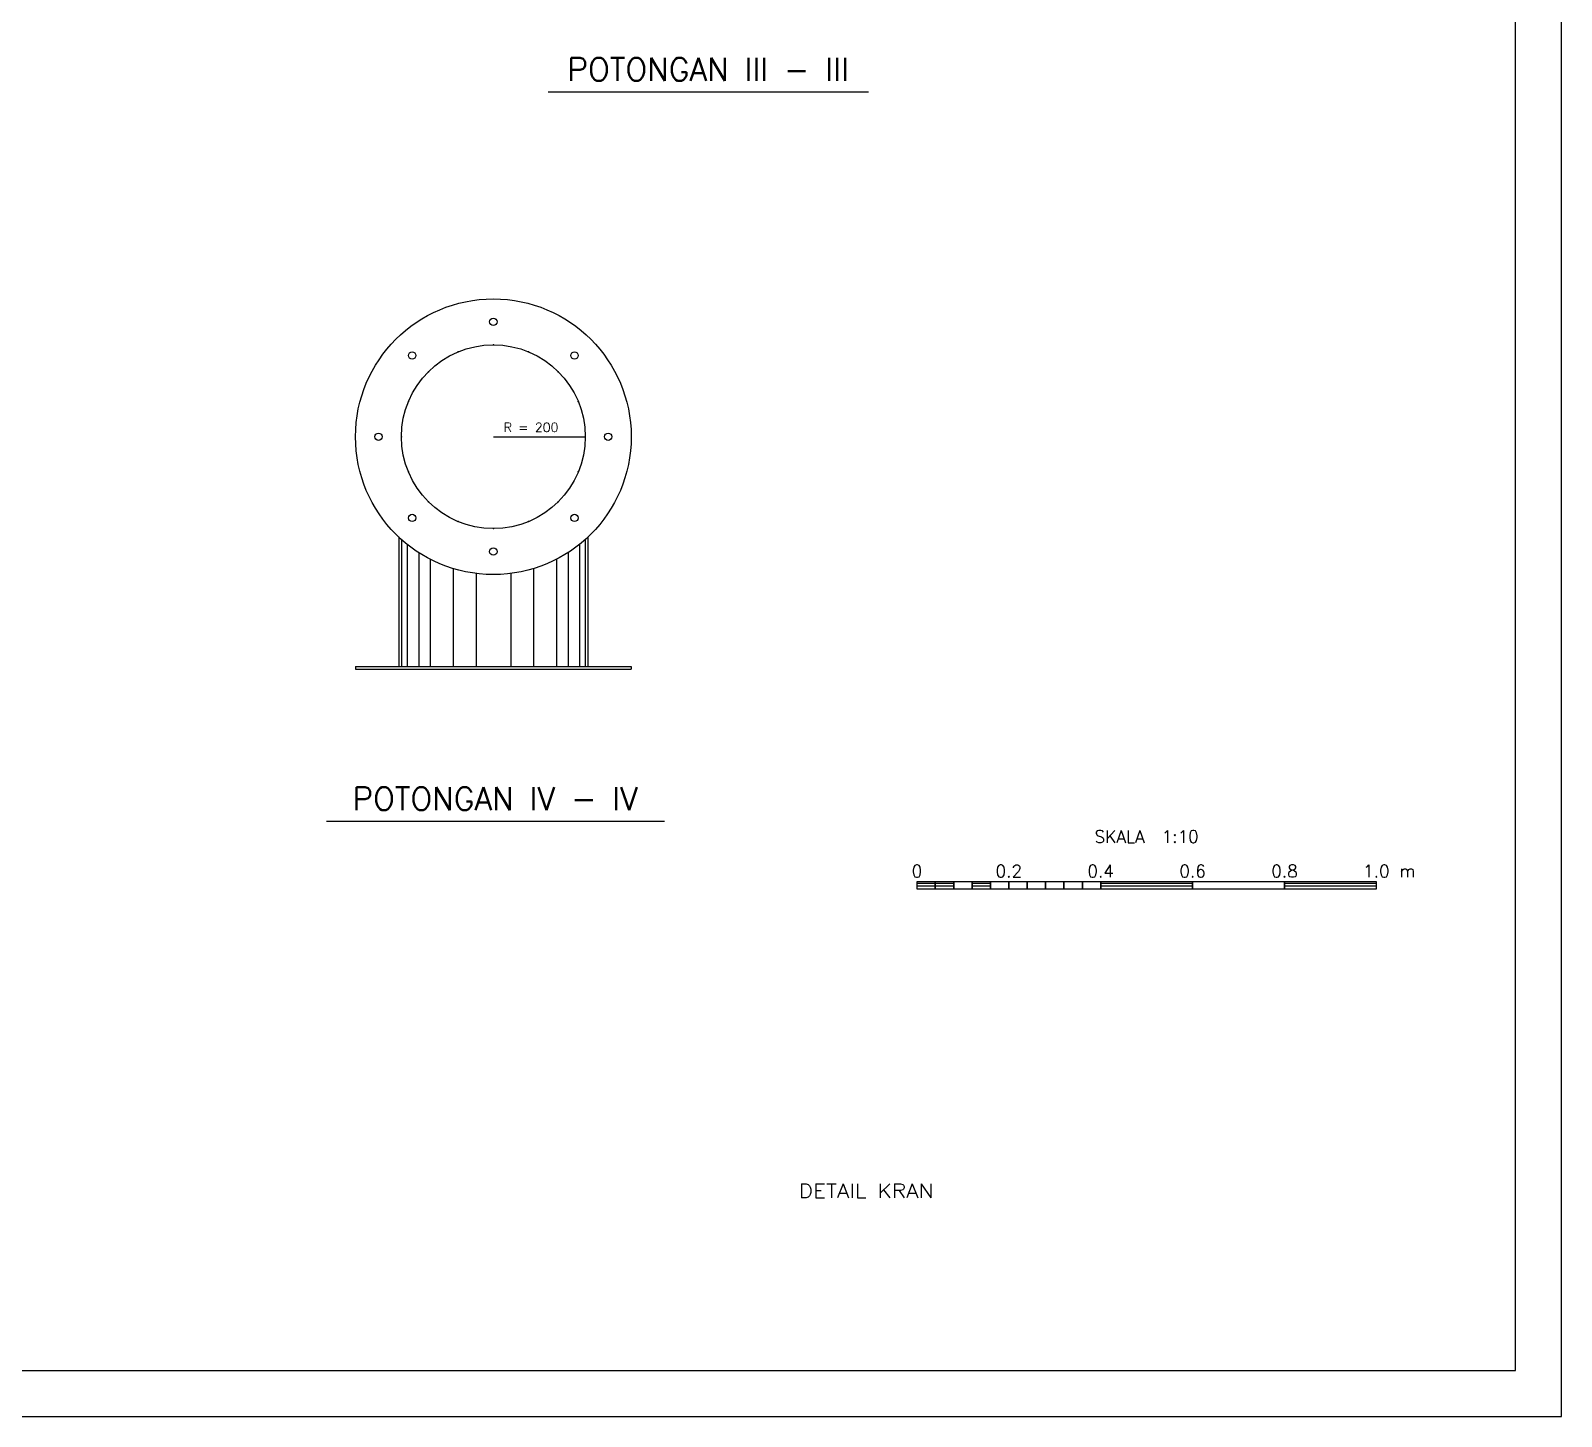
# Model space of a CAD drawing. Header units: metres. Extents: x -50 to 791, y -10 to 584.
# Drawn here: x 457.5 to 790.7, y -9.9 to 291.7 of the extents above; entities that cross this region are included whole.
import ezdxf
from ezdxf.enums import TextEntityAlignment as Align

# ---------------------------------------------------------------- set-up
doc = ezdxf.new("R2010")
doc.units = ezdxf.units.M
doc.header["$MEASUREMENT"] = 0
doc.layers.add('2000', color=7, linetype='Continuous')
doc.layers.add('FIGBOX', color=7, linetype='Continuous')
doc.styles.get("Standard").update_dxf_attribs({"font": 'Simplex.shx'})
pattern_1 = [(0, (640.41276, -163.06424), (0, 0.635), [])]

msp = doc.modelspace()

# ---------------------------------------------------------------- hatches: boundary and pattern name
at = {"layer": 'FIGBOX', "linetype": 'Continuous'}
h = msp.add_hatch(dxfattribs=at)
h.set_pattern_fill('LINE', color=2, scale=0.2, style=0)
h.set_pattern_definition(pattern_1)
h.paths.add_polyline_path([(650.4128, 104.9358), (654.4128, 104.9358), (654.4128, 106.4358), (650.4128, 106.4358)])
h = msp.add_hatch(dxfattribs=at)
h.set_pattern_fill('LINE', color=2, scale=0.2, style=0)
h.set_pattern_definition(pattern_1)
h.paths.add_polyline_path([(654.4128, 104.9358), (658.4128, 104.9358), (658.4128, 106.4358), (654.4128, 106.4358)])
h = msp.add_hatch(dxfattribs=at)
h.set_pattern_fill('LINE', color=2, scale=0.2, style=0)
h.set_pattern_definition(pattern_1)
h.paths.add_polyline_path([(662.4128, 104.9358), (666.4128, 104.9358), (666.4128, 106.4358), (662.4128, 106.4358)])
h = msp.add_hatch(dxfattribs=at)
h.set_pattern_fill('LINE', color=2, scale=0.2, style=0)
h.set_pattern_definition(pattern_1)
h.paths.add_polyline_path([(690.4128, 104.9358), (710.4128, 104.9358), (710.4128, 106.4358), (690.4128, 106.4358)])
h = msp.add_hatch(dxfattribs=at)
h.set_pattern_fill('LINE', color=2, scale=0.2, style=0)
h.set_pattern_definition(pattern_1)
h.paths.add_polyline_path([(730.4128, 104.9358), (750.4128, 104.9358), (750.4128, 106.4358), (730.4128, 106.4358)])

# ---------------------------------------------------------------- linework, layer by layer
at = {"color": 7}
for p, q in [((570.1882, 278.4156), (639.8694, 278.4156)), ((521.8789, 119.6709), (595.4626, 119.6709))]:
    msp.add_line(p, q, dxfattribs=at)
at = {"color": 3}
msp.add_line((558.2254, 203.328), (578.2254, 203.328), dxfattribs=at)
at = {"color": 6}
for p, q in [((537.6254, 181.5188), (537.6254, 153.328)), ((538.2254, 180.9673), (538.2254, 153.328)), ((578.2254, 180.9673), (578.2254, 153.328)), ((578.8254, 181.5188), (578.8254, 153.328)), ((528.2254, 153.328), (588.2254, 153.328)), ((528.2254, 153.328), (528.2254, 152.728)), ((588.2254, 153.328), (588.2254, 152.728)), ((528.2254, 152.728), (588.2254, 152.728))]:
    msp.add_line(p, q, dxfattribs=at)
at = {"color": 2}
for p, q in [((577.0731, 153.328), (577.0731, 179.9879)), ((539.5731, 153.328), (539.5731, 179.8313)), ((542.0731, 153.328), (542.0731, 178.0475)), ((544.5731, 153.328), (544.5731, 176.6144)), ((572.0731, 153.328), (572.0731, 176.7152)), ((574.5731, 153.328), (574.5731, 178.1735)), ((549.5731, 153.328), (549.5731, 174.6028)), ((554.5731, 153.328), (554.5731, 173.5512)), ((562.0731, 153.328), (562.0731, 173.5758)), ((567.0731, 153.328), (567.0731, 174.6624))]:
    msp.add_line(p, q, dxfattribs=at)
at = {"color": 6}
for radius in [30, 20]:
    msp.add_circle((558.2254, 203.328), radius, dxfattribs=at)
at = {"color": 4}
for centre in [(558.2254, 228.328), (540.5477, 221.0057), (575.903, 221.0057), (533.2254, 203.328), (583.2254, 203.328), (540.5477, 185.6503), (575.903, 185.6503), (558.2254, 178.328)]:
    msp.add_circle(centre, 0.8, dxfattribs=at)
at = {"color": 2}
for p in [(558.2254, 223.328), (550.5717, 221.8056), (565.879, 221.8056), (544.0832, 217.4701), (572.3675, 217.4701), (539.7478, 210.9817), (576.703, 210.9817), (538.2254, 203.328), (578.2254, 203.328), (539.7478, 195.6743), (576.703, 195.6743), (544.0832, 189.1859), (572.3675, 189.1859), (550.5717, 184.8504), (558.2254, 183.328), (565.879, 184.8504)]:
    msp.add_point(p, dxfattribs=at)
at = {"layer": '2000', "color": 1}
msp.add_lwpolyline([(-50.33, -9.9193), (790.67, -9.9193), (790.67, 584.0807), (-50.33, 584.0807)], close=True, dxfattribs=at)
at = {"layer": '2000', "color": 6}
msp.add_lwpolyline([(-0.33, 0.0807), (780.67, 0.0807), (780.67, 574.0807), (-0.33, 574.0807)], close=True, dxfattribs=at)
at = {"layer": 'FIGBOX', "color": 2, "linetype": 'Continuous'}
for points in [[(650.4128, 104.9358), (654.4128, 104.9358), (654.4128, 106.4358), (650.4128, 106.4358)], [(654.4128, 104.9358), (658.4128, 104.9358), (658.4128, 106.4358), (654.4128, 106.4358)], [(658.4128, 104.9358), (662.4128, 104.9358), (662.4128, 106.4358), (658.4128, 106.4358)], [(662.4128, 104.9358), (666.4128, 104.9358), (666.4128, 106.4358), (662.4128, 106.4358)], [(666.4128, 104.9358), (670.4128, 104.9358), (670.4128, 106.4358), (666.4128, 106.4358)], [(670.4128, 104.9358), (674.4128, 104.9358), (674.4128, 106.4358), (670.4128, 106.4358)], [(674.4128, 104.9358), (678.4128, 104.9358), (678.4128, 106.4358), (674.4128, 106.4358)], [(678.4128, 104.9358), (682.4128, 104.9358), (682.4128, 106.4358), (678.4128, 106.4358)], [(682.4128, 104.9358), (686.4128, 104.9358), (686.4128, 106.4358), (682.4128, 106.4358)], [(686.4128, 104.9358), (690.4128, 104.9358), (690.4128, 106.4358), (686.4128, 106.4358)], [(690.4128, 104.9358), (710.4128, 104.9358), (710.4128, 106.4358), (690.4128, 106.4358)], [(710.4128, 104.9358), (730.4128, 104.9358), (730.4128, 106.4358), (710.4128, 106.4358)], [(730.4128, 104.9358), (750.4128, 104.9358), (750.4128, 106.4358), (730.4128, 106.4358)]]:
    msp.add_lwpolyline(points, close=True, dxfattribs=at)

# ---------------------------------------------------------------- texts
at = {"color": 7}
for s, p in [('POTONGAN III - III', (604.9822, 280.7892)), ('POTONGAN IV - IV', (558.6296, 122.0445))]:
    msp.add_text(s, height=5, dxfattribs=at).set_placement(p, align=Align.CENTER)
at = {"color": 3}
msp.add_text('R = 200', height=2, dxfattribs=at).set_placement((566.4464, 204.3584), align=Align.CENTER)
at = {"color": 6, "linetype": 'Continuous', "width": 1.016928}
msp.add_text('DETAIL KRAN', height=3, dxfattribs=at).set_placement((624.67, 37.6807), (654.0156, 37.6807), align=Align.FIT)
at = {"layer": 'FIGBOX', "color": 3, "linetype": 'Continuous'}
for s, p in [('SKALA  1:10', (700.4128, 114.9358)), ('0', (650.4128, 107.4358)), ('0.2', (670.4128, 107.4358)), ('0.4', (690.4128, 107.4358)), ('0.6', (710.4128, 107.4358)), ('0.8', (730.4128, 107.4358)), ('1.0', (750.4128, 107.4358))]:
    msp.add_text(s, height=2.7, dxfattribs=at).set_placement(p, align=Align.CENTER)
msp.add_text('m', height=2.7, dxfattribs=at).set_placement((755.4128, 107.4358))

doc.saveas('drawing.dxf')
